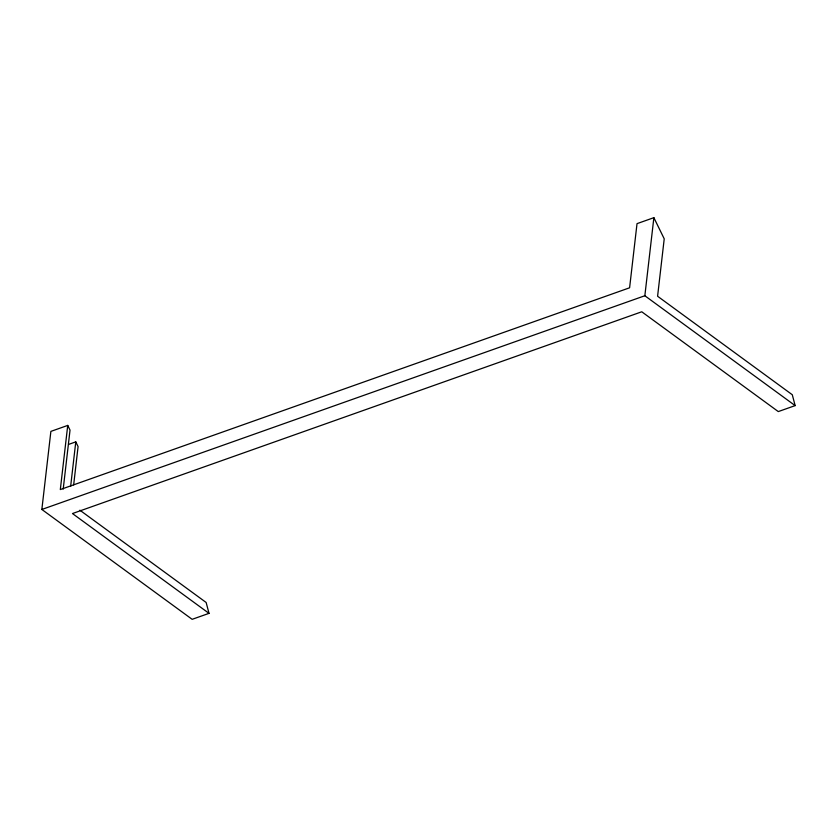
<?xml version="1.0" encoding="UTF-8"?>
<svg xmlns="http://www.w3.org/2000/svg" width="837" height="837" viewBox="0 0 837 837"><rect width="100%" height="100%" fill="white"/><g stroke="black" fill="none" stroke-linecap="round" stroke-linejoin="round"><path stroke-width="1.26" d="M79.881 510.193L206.143 602.483L209.009 613.354L192.154 619.328L41.85 509.461L50.879 431.39L67.734 425.416L70.026 430.103L63.204 489.111M67.734 425.416L60.316 489.561L629.602 287.792L637.02 223.646L653.875 217.672L664.222 238.838L657.589 296.246L792.283 394.74L795.15 405.61L778.295 411.584L641.759 311.782L72.474 513.552L209.009 613.354M70.632 486.433L75.78 441.873L68.76 444.363M73.666 484.885L78.082 446.581L75.78 441.873M795.15 405.61L644.846 295.743L653.875 217.672M41.85 509.461L644.846 295.743"/></g></svg>
